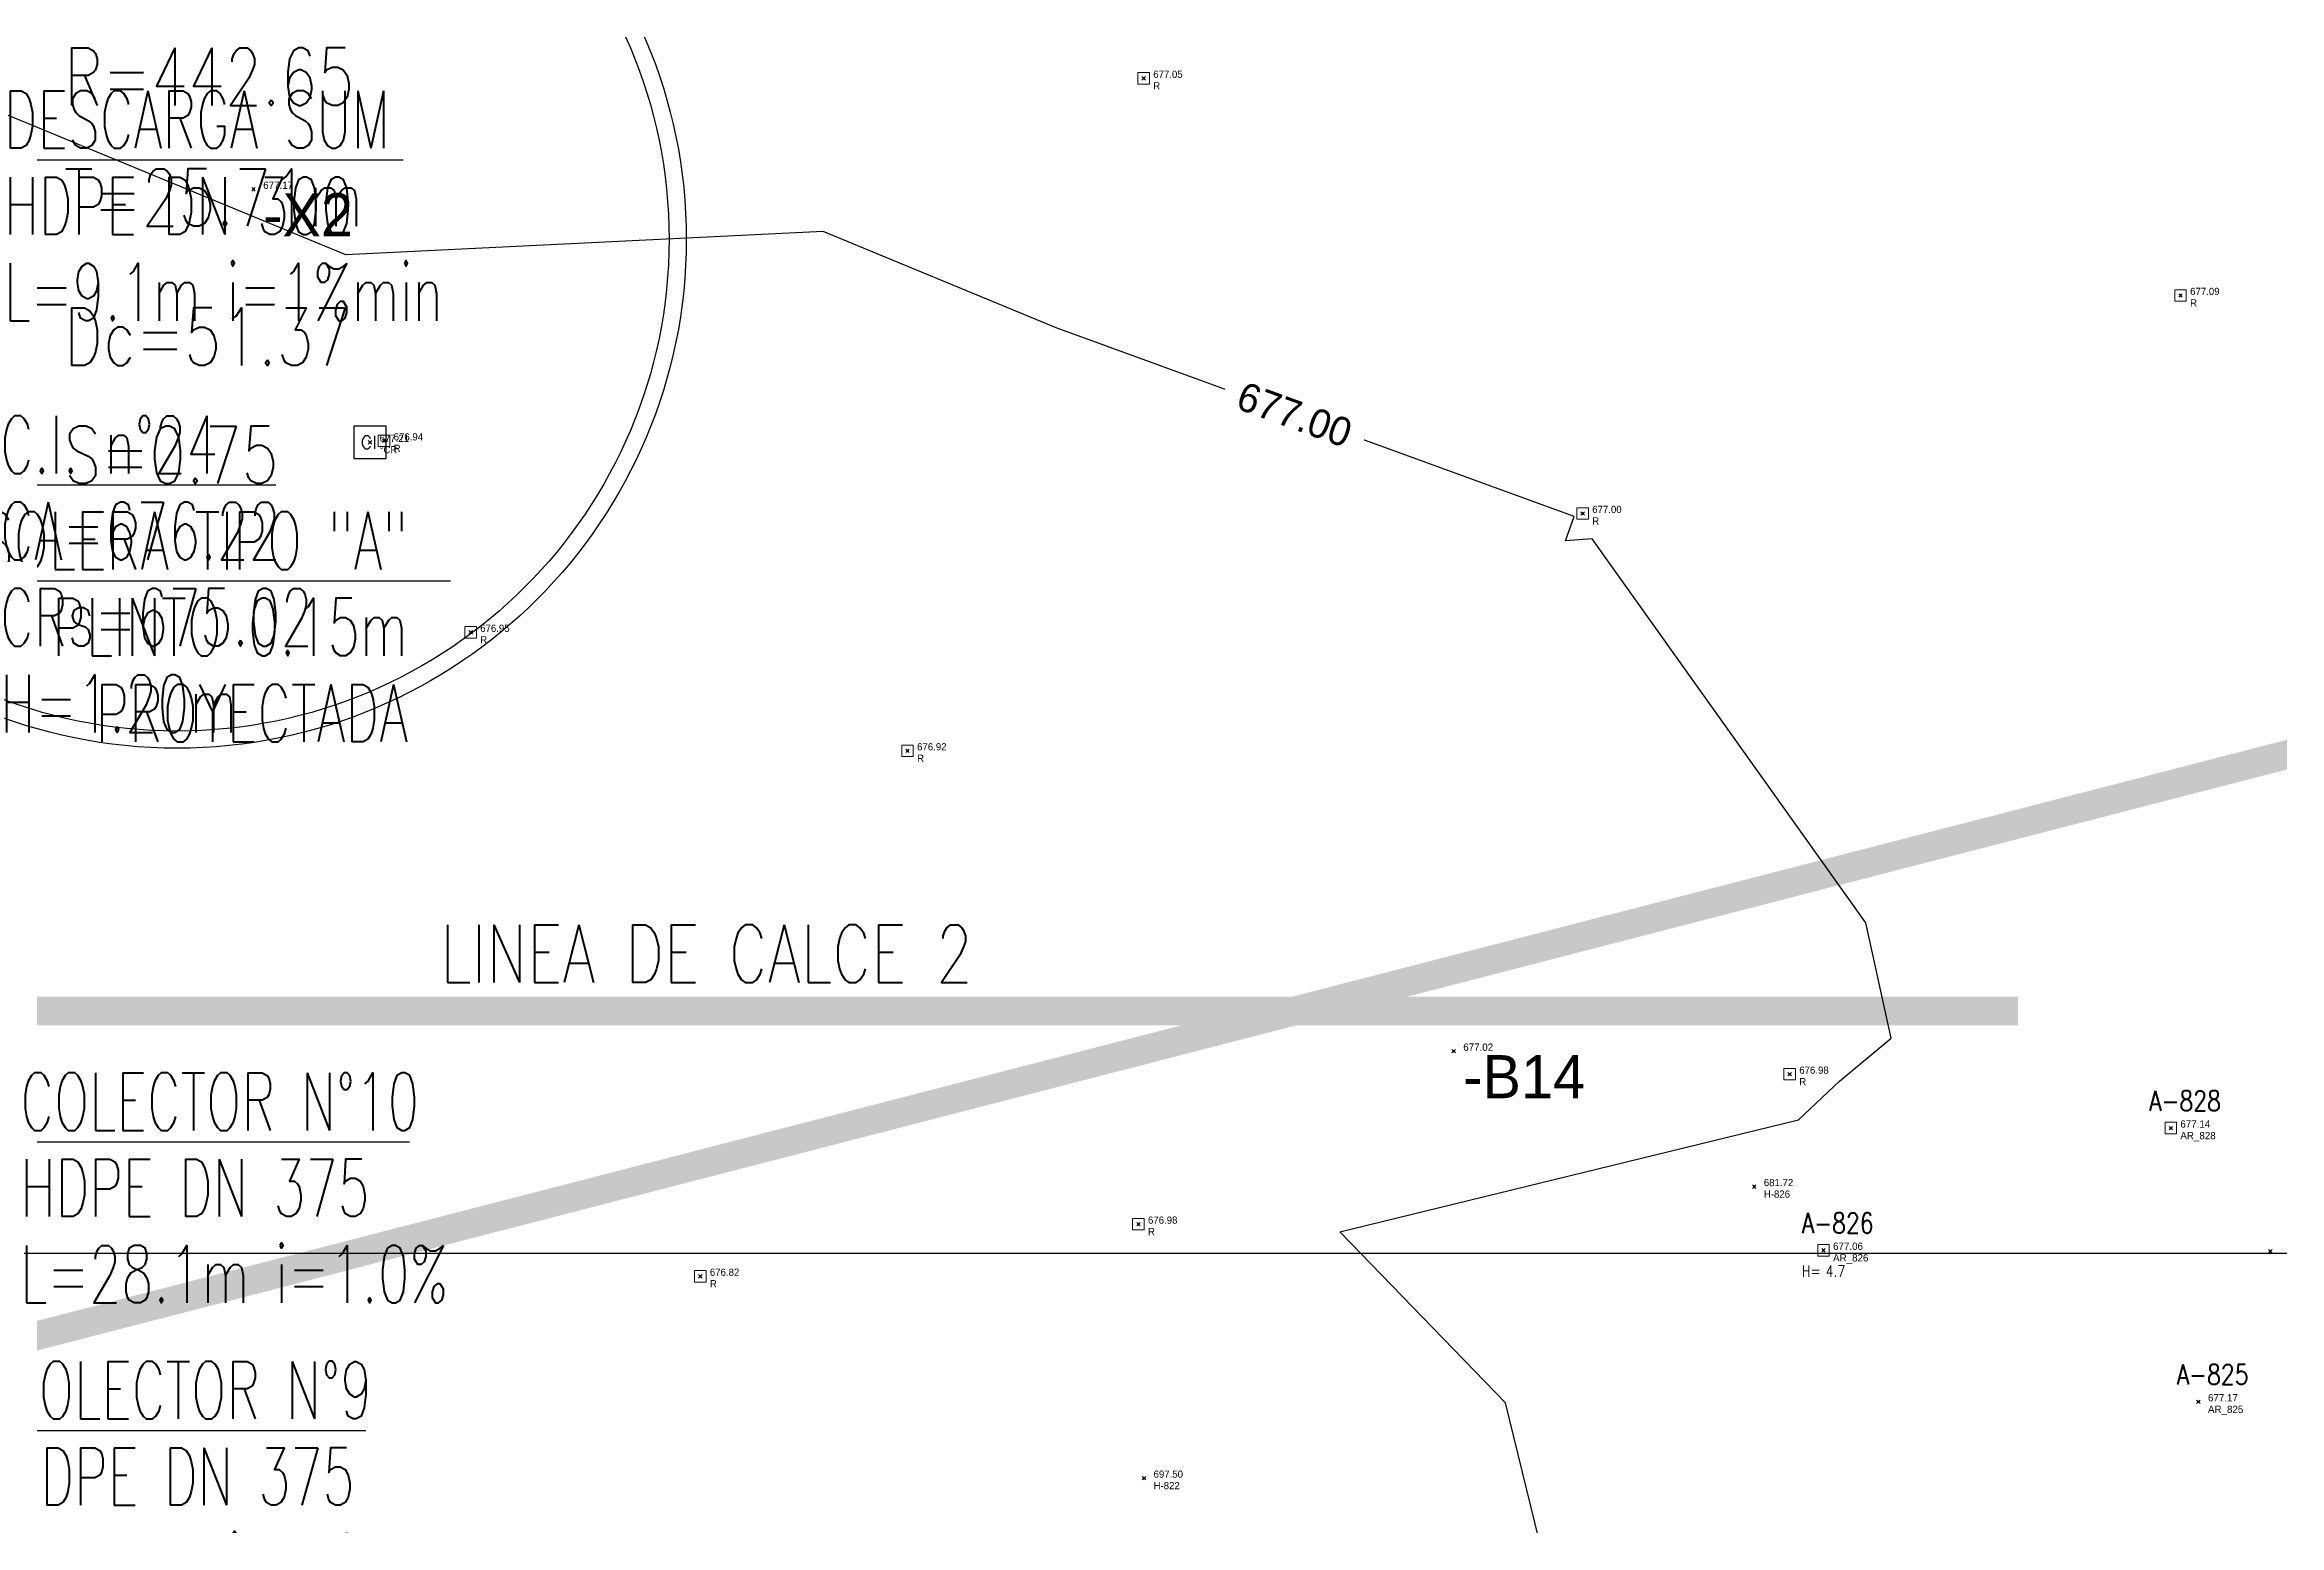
# Model space of a CAD drawing. Extents: x 350769 to 354978, y 6304672 to 6307963.
# Drawn here: x 352314.47 to 352353.3, y 6305795.27 to 6305821.01 of the extents above; entities that cross this region are included whole.
import ezdxf
from ezdxf import colors
from ezdxf.entities.mleader import LeaderData, LeaderLine
from ezdxf.enums import TextEntityAlignment as Align
from ezdxf.math import Vec2, Vec3

# ---------------------------------------------------------------- set-up
doc = ezdxf.new("R2010")
doc.units = 0
doc.header["$PDMODE"] = 35
doc.header["$PDSIZE"] = 0.03
for name, pattern in [('4.0 - LO RECABARREN - DESNIVEL NUEVO$0$HIDDEN', [0.375, 0.25, -0.125]), ('CENTER', [50.800000000000004, 31.75, -6.35, 6.35, -6.35]), ('CONTINUOS', [0]), ('DASHDOT', [1, 0.5, -0.25, 0, -0.25]), ('DASHED', [19.049999999999997, 12.7, -6.35])]:
    doc.linetypes.add(name, pattern=pattern)
doc.layers.get('0').update_dxf_attribs({"linetype": 'CONTINUOUS'})
doc.layers.get('Defpoints').update_dxf_attribs({"linetype": 'CONTINUOUS'})
for name, color, linetype in [('02_Geo ext_Geometria', 2, 'CONTINUOUS'), ('03_Pav ext_Txt', 2, 'CONTINUOS'), ('03_S2_Pav ext_Borde vereda', 7, 'CONTINUOUS'), ('04_Pav ext_Cortes', 3, 'CONTINUOUS'), ('04_Pav ext_Txt Cortes', 2, 'CONTINUOUS'), ('05_All ext_Txt', 4, 'CONTINUOUS'), ('1-ARBOL H1', 7, 'CONTINUOUS'), ('1-ARBOL H2', 1, 'CONTINUOUS'), ('1-ARBOL H3', 241, 'CONTINUOUS'), ('1-ARBOL NOMBRE', 3, 'CONTINUOUS'), ('1-ARBOL PTO', 7, 'CONTINUOUS'), ('1-coordenadas', 8, 'CONTINUOUS'), ('C-TINN', 5, 'CONTINUOUS'), ('C-TOPO-MINR', 8, 'CONTINUOUS'), ('V-NODE-TEXT DIC 2012', 31, 'CONTINUOUS'), ('Z-CR', 253, 'CONTINUOUS')]:
    doc.layers.add(name, color=color, linetype=linetype)
doc.layers.add('0_ASD_LINEA OFICIAL', color=253, linetype='DASHDOT', lineweight=20)
doc.layers.add('0_ASD_TOPOGRAFIA_ELEMENTOS', color=7, linetype='CONTINUOS', lineweight=5, true_color=0xbdbdbd)
doc.styles.add('ROMANS', font='romans.shx', dxfattribs={"width": 0.65})
doc.dimstyles.new('Principal', dxfattribs={"dimscale": 0, "dimtxt": 2, "dimasz": 2, "dimexe": 1, "dimexo": 1, "dimtad": 1, "dimrnd": 0.05, "dimzin": 1, "dimtxsty": 'ROMANS', "dimcen": 2.5, "dimclrt": 2, "dimaunit": 2, "dimadec": 0, "dimazin": 0, "dimtfac": 1, "dimtmove": 0, "dimatfit": 3, "dimfxl": 1, "dimfxlon": 1, "dimarcsym": 0})

# ---------------------------------------------------------------- blocks, each defined once
blk = doc.blocks.new('COORDENADAS')
at = {"layer": '1-coordenadas'}
blk.add_line((20, -400.625), (1420, -400.625), dxfattribs=at)
blk = doc.blocks.new('CR')
at = {"layer": 'Z-CR', "color": 9, "true_color": 0xbdbdbd}
for p, q in [((-1.125, 1.125), (-1.125, -1.125)), ((1.125, 1.125), (-1.125, 1.125)), ((1.125, -1.125), (1.125, 1.125)), ((-1.125, -1.125), (1.125, -1.125))]:
    blk.add_line(p, q, dxfattribs=at)
at = {"layer": 'Z-CR', "color": 9, "true_color": 0xbdbdbd, "style": 'ROMANS'}
blk.add_text('CI', height=0.9, dxfattribs=at).set_placement((-0.6514367137569934, -0.4521266222000122))
blk = doc.blocks.new('_Dot')
at = {"color": 0, "linetype": 'ByBlock', "lineweight": -2}
blk.add_line((-0.5, 0), (-1, 0), dxfattribs=at)
at = {"color": 0, "linetype": 'ByBlock', "const_width": 0.5}
blk.add_lwpolyline([(-0.25, 0, 1), (0.25, 0, 1)], format="xyb", close=True, dxfattribs=at)
blk = doc.blocks.new('A$C27410629')
at = {"true_color": 0x136734, "transparency": 33554559}
h = blk.add_hatch(dxfattribs=at)
h.set_pattern_fill('ANSI31', color=116, scale=0.5)
h.set_pattern_definition([(45, (-8759.562515186517, -519.1035735587502), (-1.122532015133644, 1.122532015133644), [])])
h.paths.add_polyline_path([(137.5068959888558, 1252.464406617455, 0.1176268807227723), (109.8147584422568, 1254.193915082657, 0.06692451075002814), (94.44469839795602, 1249.334472017372, 0.3153492887079504), (64.30173641118381, 1196.270282113329, 0.02268268711599586), (65.7292635223912, 1185.310127003227), (112.3603922077091, 1218.953454515778), (153.4782689701005, 1161.962272479494), (172.1053089193083, 1139.480769404351), (187.9579650288579, 1141.807885415954), (193.565073162812, 1120.465553675225), (224.197974734232, 1050.129297271156), (250.6203797236194, 989.4787086543838), (268.1526288855184, 972.7353945672494, 7.254700715645028e-06), (291.4898137452492, 983.2987389690225), (238.1945199318034, 1105.633967029937), (205.2934048173047, 1181.112163638985), (177.0531538182076, 1197.651557407602)])
at = {"layer": '0_ASD_LINEA OFICIAL', "ltscale": 8, "const_width": 0.5}
blk.add_lwpolyline([(250.6203797236194, 989.4787086543838), (268.1526288854875, 972.7353945673531, 7.254700715664111e-06), (291.4898137452146, 983.2987389692971), (291.4898137452146, 983.2987389692971), (238.1945199318034, 1105.633967029937), (205.2934048173047, 1181.112163638985), (177.0531538182076, 1197.651557407602), (137.6146324061954, 1252.315079214)], format="xyb", dxfattribs=at)
for points in [[(96.49739032874686, 1087.5867908387), (137.3035448674636, 1101.749364841575), (153.9951548175777, 1048.119911180449), (105.3969465088849, 1035.562361611197)], [(105.3969465083287, 1035.562361611053), (153.9951548175777, 1048.119911180449), (167.5906580745796, 1003.920439321259), (108.7270242490788, 988.6663989732692)]]:
    blk.add_lwpolyline(points, dxfattribs=at)
blk = doc.blocks.new('*D1325')
at = {"layer": '02_Geo ext_Geometria', "color": 0, "lineweight": -2}
for p, q in [((352300.2571249851, 6305821.179553131), (352293.0526427834, 6305872.084163801)), ((352295.4602516845, 6305820.500656114), (352301.2472577356, 6305821.319685698)), ((352303.4857793633, 6305798.366894358), (352300.5373901196, 6305819.19928763)), ((352298.9691711973, 6305795.70773184), (352304.7561772483, 6305796.526761424))]:
    blk.add_line(p, q, dxfattribs=at)
at = {"layer": '02_Geo ext_Geometria', "color": 0}
for points in [[(352300.8674343696, 6305819.245998485), (352300.2073458694, 6305819.152576774), (352300.2571249851, 6305821.179553131)], [(352303.8158236133, 6305798.413605213), (352303.1557351131, 6305798.320183503), (352303.7660444978, 6305796.386628857)]]:
    blk.add_solid(points, dxfattribs=at)
at = {"layer": 'Defpoints', "color": 0}
for p in [(352300.2571249851, 6305821.179553131), (352294.4701189341, 6305820.360523547), (352297.9790384468, 6305795.567599273)]:
    blk.add_point(p, dxfattribs=at)
at = {"layer": '02_Geo ext_Geometria', "color": 2, "insert": (352301.9428005028, 6305848.390217969), "char_height": 2, "attachment_point": 5, "rotation": 278.05551741294784, "style": 'ROMANS'}
blk.add_mtext('DEMARCACION PARA\\PGENERACION MEDIANA L=25.04m, E=3m\\PSEGUN REDEVU FIG. 6.02.109A, VEL=30 Km/Hr', dxfattribs=at)
blk = doc.blocks.new('TOPOGRAFIA')
at = {"layer": '1-ARBOL H1', "color": 9, "lineweight": 0, "true_color": 0xbdbdbd}
blk.add_point((390345.382, 6302800.047999999), dxfattribs=at)
at = {"layer": '1-ARBOL PTO', "color": 9, "lineweight": 0, "true_color": 0xbdbdbd}
for p in [(390351.417, 6302802.172999999), (390345.382, 6302800.047999999), (390351.8970000001, 6302797.414)]:
    blk.add_point(p, dxfattribs=at)
at = {"layer": '1-coordenadas', "color": 9, "linetype": '4.0 - LO RECABARREN - DESNIVEL NUEVO$0$HIDDEN', "lineweight": 0, "ltscale": 50, "true_color": 0xbdbdbd}
blk.add_line((390200, 6302800), (390900, 6302800), dxfattribs=at)
at = {"layer": 'C-TINN', "color": 9, "linetype": 'Continuous', "lineweight": 0, "true_color": 0xbdbdbd}
for points, elevation in [([(390333.469, 6302820.323000001), (390333.469, 6302820.523), (390333.669, 6302820.523), (390333.669, 6302820.323000001), (390333.469, 6302820.323000001)], 677.046), ([(390351.487, 6302816.548), (390351.487, 6302816.748), (390351.687, 6302816.748), (390351.687, 6302816.548), (390351.487, 6302816.548)], 677.087), ([(390320.27, 6302814.02), (390320.27, 6302814.22), (390320.47, 6302814.22), (390320.47, 6302814.02), (390320.27, 6302814.02)], 676.937), ([(390341.097, 6302812.758), (390341.097, 6302812.958), (390341.297, 6302812.958), (390341.297, 6302812.758), (390341.097, 6302812.758)], 677.001), ([(390321.774, 6302810.691000001), (390321.774, 6302810.891), (390321.974, 6302810.891), (390321.974, 6302810.691000001), (390321.774, 6302810.691000001)], 676.951), ([(390329.366, 6302808.631), (390329.366, 6302808.830999999), (390329.566, 6302808.830999999), (390329.566, 6302808.631), (390329.366, 6302808.631)], 676.922), ([(390344.695, 6302803.009000001), (390344.695, 6302803.209), (390344.895, 6302803.209), (390344.895, 6302803.009000001), (390344.695, 6302803.009000001)], 676.979), ([(390351.317, 6302802.073000001), (390351.317, 6302802.273), (390351.517, 6302802.273), (390351.517, 6302802.073000001), (390351.317, 6302802.073000001)], 677.14), ([(390333.378, 6302800.402000001), (390333.378, 6302800.602), (390333.578, 6302800.602), (390333.578, 6302800.402000001), (390333.378, 6302800.402000001)], 676.975), ([(390345.282, 6302799.948000001), (390345.282, 6302800.148), (390345.482, 6302800.148), (390345.482, 6302799.948000001), (390345.282, 6302799.948000001)], 677.06), ([(390325.765, 6302799.496), (390325.765, 6302799.696), (390325.965, 6302799.696), (390325.965, 6302799.496), (390325.765, 6302799.496)], 676.824)]:
    blk.add_lwpolyline(points, dxfattribs=dict(at, elevation=elevation))
for p in [(390333.569, 6302820.423, 677.046), (390351.587, 6302816.648, 677.087), (390320.37, 6302814.12, 676.937), (390341.197, 6302812.858, 677.001), (390321.874, 6302810.791, 676.951), (390329.466, 6302808.731, 676.922), (390344.795, 6302803.109, 676.979), (390351.417, 6302802.173, 677.14), (390333.478, 6302800.502, 676.975), (390345.382, 6302800.048, 677.06), (390325.865, 6302799.596, 676.824)]:
    blk.add_point(p, dxfattribs=at)
at = {"layer": 'C-TOPO-MINR', "color": 9, "linetype": 'Continuous', "lineweight": -3, "true_color": 0xbdbdbd, "elevation": 677}
blk.add_lwpolyline([(390341.247737864, 6302791.724592233), (390339.8578227848, 6302797.397746836), (390336.9791764706, 6302800.368470589), (390344.9471851852, 6302802.315407407), (390345.6587391304, 6302802.986913044), (390346.559919708, 6302803.738080292), (390346.1156666667, 6302805.741583333), (390341.3605454545, 6302812.414863637), (390340.9001153846, 6302812.382769231), (390341.0485063291, 6302812.805759493), (390332.0469193549, 6302816.085645162), (390327.9987798165, 6302817.763018349), (390319.7081785714, 6302817.352285714), (390311.8874410256, 6302820.583635897), (390312.0914482759, 6302825.098482759), (390315.4010434782, 6302828.177804348), (390316.2947088607, 6302830.888050633), (390314.3826315789, 6302831.726315789), (390314.0019105691, 6302833.973252033), (390310.8471276596, 6302838.049177305), (390307.5942289156, 6302841.417819277)], dxfattribs=at)
at = {"layer": 'V-NODE-TEXT DIC 2012', "color": 9, "lineweight": 0, "true_color": 0xbdbdbd}
for p in [(390333.569, 6302820.423), (390318.103, 6302818.494), (390351.587, 6302816.648), (390320.126, 6302814.095), (390320.37, 6302814.12), (390341.197, 6302812.858), (390321.874, 6302810.791), (390329.466, 6302808.731), (390338.956, 6302803.509), (390344.795, 6302803.109), (390351.417, 6302802.173), (390344.179, 6302801.155), (390333.478, 6302800.502), (390345.382, 6302800.048), (390353.148, 6302800.029), (390325.865, 6302799.596), (390351.897, 6302797.414), (390333.575, 6302796.086)]:
    blk.add_point(p, dxfattribs=at)
at = {"layer": 'Z-CR', "color": 9, "lineweight": 0, "true_color": 0xbdbdbd, "xscale": 0.25, "yscale": 0.25, "zscale": 0.25}
blk.add_blockref('CR', (390320.126, 6302814.095), dxfattribs=at)
at = {"layer": '1-ARBOL H2', "color": 9, "lineweight": 0, "true_color": 0xbdbdbd, "style": 'ROMANS', "width": 0.8}
blk.add_text('H=', height=0.2, dxfattribs=at).set_placement((390345.0050668353, 6302799.586000006))
at = {"layer": '1-ARBOL H3', "color": 9, "lineweight": 0, "true_color": 0xbdbdbd, "style": 'ROMANS', "width": 0.8}
blk.add_text('4.7', height=0.2, dxfattribs=at).set_placement((390345.4181939024, 6302799.586000005))
at = {"layer": '1-ARBOL NOMBRE', "color": 9, "lineweight": 0, "true_color": 0xbdbdbd, "style": 'ROMANS', "width": 0.8}
for s, p in [('A-828', (390351.0400668355, 6302802.473000003)), ('A-826', (390345.0050668353, 6302800.348000003)), ('A-825', (390351.5200668353, 6302797.714000002))]:
    blk.add_text(s, height=0.35, dxfattribs=at).set_placement(p)
at = {"layer": 'V-NODE-TEXT DIC 2012', "color": 9, "lineweight": 0, "true_color": 0xbdbdbd}
for s, height, p in [('677.05', 0.125, (390333.7357893219, 6302820.431210678)), ('R', 0.125, (390333.7357893219, 6302820.231210679)), ('677.17', 0.127, (390318.2697893219, 6302818.501210677)), ('-X2', 0.75, (390318.2697893219, 6302817.676210678)), ('677.09', 0.125, (390351.7537893219, 6302816.656210678)), ('R', 0.125, (390351.7537893219, 6302816.456210678)), ('677.21', 0.125, (390320.2927893219, 6302814.103210677)), ('676.94', 0.125, (390320.5367893219, 6302814.128210678)), ('°CR', 0.125, (390320.2927893219, 6302813.903210678)), ('R', 0.125, (390320.5367893219, 6302813.928210679)), ('677.00', 0.125, (390341.3637893219, 6302812.866210678)), ('R', 0.125, (390341.3637893219, 6302812.666210678)), ('676.95', 0.125, (390322.0407893219, 6302810.799210678)), ('R', 0.125, (390322.0407893219, 6302810.599210679)), ('676.92', 0.125, (390329.6327893219, 6302808.739210677)), ('R', 0.125, (390329.6327893219, 6302808.539210678)), ('677.02', 0.127, (390339.1227893219, 6302803.516210677)), ('-B14', 0.75, (390339.1227893219, 6302802.691210678)), ('676.98', 0.125, (390344.9617893219, 6302803.117210678)), ('R', 0.125, (390344.9617893219, 6302802.917210679)), ('677.14', 0.127, (390351.5837893219, 6302802.180210678)), ('AR_828', 0.127, (390351.5837893219, 6302801.978210678)), ('681.72', 0.125, (390344.3457893219, 6302801.163210678)), ('H-826', 0.125, (390344.3457893219, 6302800.963210679)), ('676.98', 0.125, (390333.6447893219, 6302800.510210678)), ('R', 0.125, (390333.6447893219, 6302800.310210679)), ('AR_826', 0.127, (390345.5487893219, 6302799.853210678)), ('677.06', 0.127, (390345.5487893219, 6302800.055210678)), ('676.82', 0.125, (390326.0317893219, 6302799.604210678)), ('R', 0.125, (390326.0317893219, 6302799.404210678)), ('677.17', 0.127, (390352.0637893219, 6302797.421210677)), ('AR_825', 0.127, (390352.0637893219, 6302797.219210678)), ('697.50', 0.125, (390333.7417893219, 6302796.094210678)), ('H-822', 0.125, (390333.7417893219, 6302795.894210679))]:
    blk.add_text(s, height=height, dxfattribs=at).set_placement(p)
at = {"layer": 'C-TOPO-MINR', "color": 9, "linetype": 'Continuous', "lineweight": 0, "true_color": 0xbdbdbd, "insert": (390336.190263139, 6302814.575945379, 677), "char_height": 0.5, "width": 2.50095238095238, "attachment_point": 5, "rotation": 339.9799039372457, "bg_fill": 3, "box_fill_scale": 1.0635, "bg_fill_color": 256, "bg_fill_true_color": 13158600, "bg_fill_transparency": 0}
blk.add_mtext('677.00', dxfattribs=at)

msp = doc.modelspace()

# ---------------------------------------------------------------- linework, layer by layer
at = {"layer": '02_Geo ext_Geometria'}
for radius in [8.850000000031127, 8.550000000031126]:
    msp.add_circle((352316.7719667159, 6305817.626001449), radius, dxfattribs=at)
at = {"layer": '04_Pav ext_Cortes', "linetype": 'CENTER', "ltscale": 0.25, "const_width": 0.5}
msp.add_lwpolyline([(352305.5066082014, 6305804.210249989), (352348.7640517165, 6305804.210249989)], dxfattribs=at)

# ---------------------------------------------------------------- block references
at = {"color": 252, "linetype": 'DASHED'}
msp.add_blockref('COORDENADAS', (352180, 6306200.625), dxfattribs=at)
at = {"layer": '03_S2_Pav ext_Borde vereda', "linetype": 'Continuous'}
msp.add_blockref('A$C27410629', (352203.9623478023, 6304761.713605438), dxfattribs=at)
at = {"layer": 'Z-CR', "xscale": 0.25, "yscale": 0.25, "zscale": 0.25}
msp.add_blockref('CR', (352320.126, 6305814.095), dxfattribs=at)

# ---------------------------------------------------------------- texts
at = {"layer": '02_Geo ext_Geometria', "style": 'ROMANS', "width": 0.75}
for s, p in [('R=442.65', (352314.8080890054, 6305819.950928837)), ('T=25.71m', (352314.8080890054, 6305817.852205495)), ('Dc=51.37', (352314.8080890054, 6305815.430959239)), ('S=0.75', (352314.8080890054, 6305813.376784261))]:
    msp.add_text(s, height=0.9999999999999998, dxfattribs=at).set_placement(p)
at = {"layer": '04_Pav ext_Txt Cortes', "style": 'ROMANS', "width": 0.75}
msp.add_text('LINEA DE CALCE 2', height=1, dxfattribs=at).set_placement((352325.9720979729, 6305804.704535512), align=Align.CENTER)

# ---------------------------------------------------------------- dimensions: what is measured, and where the dimension line sits
at = {"layer": '02_Geo ext_Geometria'}
dim = msp.add_aligned_dim(p1=(352297.9790384466, 6305795.567599273), p2=(352294.4701189338, 6305820.360523548), distance=-5.844676936737063, text='DEMARCACION PARA\\PGENERACION MEDIANA L=25.04m, E=3m\\PSEGUN REDEVU FIG. 6.02.109A, VEL=30 Km/Hr', dimstyle='Principal', override={"dimaunit": 0, "dimfxl": 30, "dimarcsym": 1}, dxfattribs=at)
dim.commit()
dim.dimension.update_dxf_attribs({"geometry": '*D1325', "text_midpoint": (352301.9428005028, 6305848.390217969)})

# ---------------------------------------------------------------- leaders
at = {"layer": '03_Pav ext_Txt'}
ml = msp.add_multileader_mtext('Standard', dxfattribs=at)
ml.set_content('{\\C256;SOLERA TIPO "A" PLINTO 0.15m PROYECTADA}', color=2, style='ROMANS')
ml.set_leader_properties(color=7)
ml.set_arrow_properties(name='DOT')
ml.build(insert=Vec2(0, 0))
ml.multileader.update_dxf_attribs({"text_left_attachment_type": 6, "text_right_attachment_type": 6, "dogleg_length": 0.4164050059420628, "arrow_head_size": 0.5})
ctx = ml.context
ctx.base_point, ctx.char_height, ctx.arrow_head_size, ctx.landing_gap_size, ctx.plane_origin, ctx.plane_x_axis, ctx.plane_y_axis = Vec3(352311.1992102303, 6305811.685739208, 3.228480799435816e-08), 1, 0.5, 0.05000000250530529, Vec3(352334.642496532, 6305850.094623809, 1.191769223371605e-07), Vec3(1, 0, 5.672434878555774e-09), Vec3(6.806587941347077e-18, 1, -1.199941134111365e-09)
ctx.left_attachment, ctx.right_attachment, ctx.text_align_type = 6, 6, 2
notes = []
notes.append((ctx, [(0, (1, 1, 0), (352309.6537366751, 6305811.685739208, 2.351820989616856e-08), (1, 0, 5.672434878555774e-09), 1.545473555162543, [(1, [(352304.745551295, 6305808.988031756, -1.086077811825932e-09), (352288.6450766511, 6305809.013969272, -9.244607932462143e-08)], 0, [])])]))
ctx.mtext.insert, ctx.mtext.text_direction, ctx.mtext.width, ctx.mtext.alignment, ctx.mtext.line_spacing_factor, ctx.mtext.line_spacing_style, ctx.mtext.flow_direction, ctx.mtext.extrusion = Vec3(352320.7849245185, 6305812.885739208, 8.521921869779174e-08), Vec3(1, 0, 5.672434878555774e-09), 10.17368098323086, 3, 0.8999999999999998, 2, 5, Vec3(-5.672434878555774e-09, 1.19994113411135e-09, 1)
at = {"layer": '05_All ext_Txt'}
ml = msp.add_multileader_mtext('Standard', dxfattribs=at)
ml.set_content('{\\C256;DESCARGA SUM \\PHDPE DN 300\\PL=9.1m i=1%min}', color=2, style='ROMANS')
ml.set_leader_properties(color=7)
ml.set_arrow_properties(name='DOT')
ml.build(insert=Vec2(0, 0))
ml.multileader.update_dxf_attribs({"text_left_attachment_type": 6, "text_right_attachment_type": 6, "dogleg_length": 1.040329146316736, "arrow_head_size": 0.5})
ctx = ml.context
ctx.base_point, ctx.char_height, ctx.arrow_head_size, ctx.landing_gap_size, ctx.plane_origin, ctx.plane_x_axis, ctx.plane_y_axis = Vec3(352313.7093874246, 6305819.007912441, -5.443188311670586e-08), 1, 0.5, 0.05000000250530529, Vec3(352320.5694923379, 6305832.473350023, -1.649952747696355e-08), Vec3(1, -1.387778780781446e-15, -3.517525297178413e-09), Vec3(1.403991249853975e-15, 1, 4.609055430399856e-09)
ctx.left_attachment, ctx.right_attachment = 6, 6
notes.append((ctx, [(0, (1, 1, 0), (352312.6690582783, 6305819.007912441, -5.077249902714472e-08), (1, -1.414019315748806e-15, -3.51752529717841e-09), 1.040329146316736, [(1, [(352301.9301791634, 6305815.927497849, -2.719602167596088e-08)], 0, [])])]))
ctx.mtext.insert, ctx.mtext.text_direction, ctx.mtext.rotation, ctx.mtext.line_spacing_factor, ctx.mtext.line_spacing_style, ctx.mtext.flow_direction, ctx.mtext.extrusion = Vec3(352313.7593874271, 6305820.207912441, -4.907689287389743e-08), Vec3(1, -1.387778780781446e-15, -3.517525297178413e-09), 6.283185307179584, 0.8999999999999998, 2, 5, Vec3(3.517525297178408e-09, -4.609055430399862e-09, 1)
ml = msp.add_multileader_mtext('Standard', dxfattribs=at)
ml.set_content('{\\C256;C.I. n°24\\PCA=676.22^JCRs=675.02\\PH=1.20m}', color=2, style='ROMANS')
ml.set_leader_properties(color=7)
ml.set_arrow_properties(name='DOT')
ml.build(insert=Vec2(0, 0))
ml.multileader.update_dxf_attribs({"text_left_attachment_type": 6, "text_right_attachment_type": 6, "dogleg_length": 0.4164050059420628, "arrow_head_size": 0.5})
ctx = ml.context
ctx.base_point, ctx.char_height, ctx.arrow_head_size, ctx.landing_gap_size, ctx.plane_origin, ctx.plane_x_axis, ctx.plane_y_axis = Vec3(352313.6483707476, 6305813.353641934, -2.575449856646849e-07), 1, 0.5, 0.05000000250530529, Vec3(352293.1714985825, 6305750.003179468, 2.708990260899905e-08), Vec3(1, -2.775557561562891e-16, -5.041539005118686e-09), Vec3(2.631196363540177e-16, 1, -2.863435111305193e-09)
ctx.left_attachment, ctx.right_attachment = 6, 6
notes.append((ctx, [(0, (1, 1, 0), (352312.6080416013, 6305813.353641934, -2.523001256953672e-07), (1, -2.775557561562891e-16, -5.041539005118686e-09), 1.040329146316736, [(0, [(352300.4331845281, 6305809.258777339, -1.791947218244913e-07)], 0, [])])]))
ctx.mtext.insert, ctx.mtext.text_direction, ctx.mtext.width, ctx.mtext.line_spacing_factor, ctx.mtext.line_spacing_style, ctx.mtext.flow_direction, ctx.mtext.extrusion = Vec3(352313.6983707501, 6305814.553641934, -2.612331847611376e-07), Vec3(1, -2.775557561562891e-16, -5.041539005118686e-09), 6.728604887088298, 0.8999999999999998, 2, 5, Vec3(5.041539005118687e-09, 2.863435111305191e-09, 1)
ml = msp.add_multileader_mtext('Standard', dxfattribs=at)
ml.set_content('{\\C256;COLECTOR N°10\\PHDPE DN 375\\PL=28.1m i=1.0%}', color=2, style='ROMANS')
ml.set_leader_properties(color=7)
ml.set_arrow_properties(name='DOT')
ml.build(insert=Vec2(0, 0))
ml.multileader.update_dxf_attribs({"text_left_attachment_type": 6, "text_right_attachment_type": 6, "dogleg_length": 0.4164050059420628, "arrow_head_size": 0.5})
ctx = ml.context
ctx.base_point, ctx.char_height, ctx.arrow_head_size, ctx.landing_gap_size, ctx.plane_origin, ctx.plane_x_axis, ctx.plane_y_axis = Vec3(352313.9975673794, 6305801.933064293, -5.958872024012678e-08), 1, 0.5, 0.05000000250530529, Vec3(352315.5667647143, 6305776.027135478, -1.845102734405012e-07), Vec3(1, -1.387778780781446e-15, -3.517525297178413e-09), Vec3(1.403991249853975e-15, 1, 4.609055430399856e-09)
ctx.left_attachment, ctx.right_attachment = 6, 6
notes.append((ctx, [(0, (1, 1, 0), (352312.9572382331, 6305801.933064293, -5.592933615056564e-08), (1, -1.414019315748808e-15, -3.51752529717841e-09), 1.040329146316736, [(1, [(352301.0638724645, 6305795.526551829, -4.36220922500797e-08)], 0, [])])]))
ctx.mtext.insert, ctx.mtext.text_direction, ctx.mtext.rotation, ctx.mtext.width, ctx.mtext.line_spacing_factor, ctx.mtext.line_spacing_style, ctx.mtext.flow_direction, ctx.mtext.extrusion = Vec3(352314.0475673819, 6305803.133064293, -5.423372999731835e-08), Vec3(1, -1.387778780781446e-15, -3.517525297178413e-09), 6.283185307179584, 10.65136143063419, 0.8999999999999998, 2, 5, Vec3(3.517525297178408e-09, -4.609055430399862e-09, 1)
ml = msp.add_multileader_mtext('Standard', dxfattribs=at)
ml.set_content('{\\C256;COLECTOR N°9\\PHDPE DN 375\\PL=3.7m i=2.0%}', color=2, style='ROMANS')
ml.set_leader_properties(color=7)
ml.set_arrow_properties(name='DOT')
ml.build(insert=Vec2(0, 0))
ml.multileader.update_dxf_attribs({"text_left_attachment_type": 6, "text_right_attachment_type": 6, "dogleg_length": 0.4164050059420628, "arrow_head_size": 0.5})
ctx = ml.context
ctx.base_point, ctx.char_height, ctx.arrow_head_size, ctx.landing_gap_size, ctx.plane_origin, ctx.plane_x_axis, ctx.plane_y_axis = Vec3(352313.73591258, 6305796.916156637, 5.208401657057052e-08), 1, 0.5, 0.05000000250530529, Vec3(352318.4567250767, 6305767.694272058, -9.920684661205457e-08), Vec3(1, -1.387778780781446e-15, -3.517525297178413e-09), Vec3(1.403991249853975e-15, 1, 4.609055430399856e-09)
ctx.left_attachment, ctx.right_attachment = 6, 6
notes.append((ctx, [(0, (1, 1, 0), (352312.6955834337, 6305796.916156637, 5.574340066013165e-08), (1, -1.414019315748808e-15, -3.51752529717841e-09), 1.040329146316736, [(1, [(352299.7414873634, 6305780.93140447, 2.763515251556451e-08)], 0, [])])]))
ctx.mtext.insert, ctx.mtext.text_direction, ctx.mtext.rotation, ctx.mtext.width, ctx.mtext.line_spacing_factor, ctx.mtext.line_spacing_style, ctx.mtext.flow_direction, ctx.mtext.extrusion = Vec3(352313.7859125825, 6305798.116156638, 5.743900681337894e-08), Vec3(1, -1.387778780781446e-15, -3.517525297178413e-09), 6.283185307179584, 10.65136143063419, 0.8999999999999998, 2, 5, Vec3(3.517525297178408e-09, -4.609055430399862e-09, 1)
for ctx, leaders in notes:
    for number, flags, end, landing, length, lines in leaders:
        leader = LeaderData()
        leader.index, (leader.has_last_leader_line, leader.has_dogleg_vector, leader.attachment_direction) = number, flags
        leader.last_leader_point, leader.dogleg_vector, leader.dogleg_length = Vec3(end), Vec3(landing), length
        for number, points, colour, breaks in lines:
            line = LeaderLine()
            line.index, line.vertices, line.color, line.breaks = number, Vec3.list(points), colors.encode_raw_color(colour), breaks
            leader.lines.append(line)
        ctx.leaders.append(leader)

# ---------------------------------------------------------------- next in the draw order: block references
at = {"layer": '0_ASD_TOPOGRAFIA_ELEMENTOS', "color": 30, "true_color": 0xf26507}
msp.add_blockref('TOPOGRAFIA', (-38000, 3000), dxfattribs=at)

doc.saveas('drawing.dxf')
